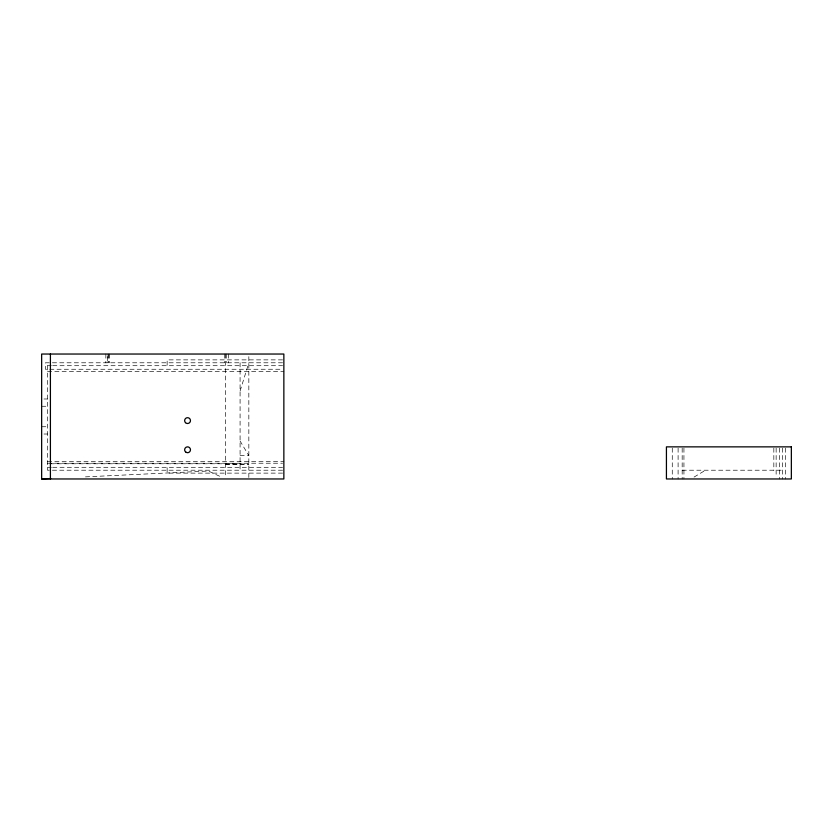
<?xml version="1.0" encoding="UTF-8"?>
<svg xmlns="http://www.w3.org/2000/svg" width="833" height="833" viewBox="0 0 833 833"><rect width="100%" height="100%" fill="white"/><g stroke="black" fill="none" stroke-linecap="round" stroke-linejoin="round"><path stroke-width="0.62" stroke-dasharray="4.17 3.12" d="M240.081 391.031L248.838 362.792M694.056 477.08L705.52 470.208M85.476 476.872L208.385 471.02L220.932 476.84M282.564 359.877L167.131 359.877L167.131 365.708M282.564 362.792L45.44 362.792L45.44 369.258L282.564 369.248M47.491 365.708L51.386 365.708M52.687 365.708L282.564 365.708M47.491 371.549L283.855 371.549M43.982 398.986L47.491 398.986M41.65 406.265L47.491 406.265M41.65 426.735L47.491 426.735M43.982 434.014L47.491 434.014M240.081 455.62L248.838 455.62L240.081 441.021M47.491 461.451L283.855 461.451M47.491 463.221L282.564 463.221M50.084 463.783L240.081 463.783M225.493 464.012L248.838 464.012M225.493 464.304L248.838 464.304M47.491 467.292L51.386 467.292M52.687 467.292L282.564 467.303M282.564 470.208L47.491 470.208L47.491 362.792M682.175 470.208L782.593 470.208M282.564 473.113L167.131 473.123L167.131 467.292M785.509 448.144L785.509 478.965M782.593 448.144L782.593 478.965M779.678 448.144L779.678 478.965M776.137 448.154L776.137 476.455M773.836 448.154L773.836 470.208M683.935 448.154L683.935 478.965M682.175 448.154L682.175 478.965M678.104 448.144L678.093 478.965M672.273 448.144L672.262 478.965M248.838 356.639L248.838 478.965M240.081 362.792L240.081 470.208M228.409 354.035L228.409 362.792M226.253 354.035L226.253 362.792M225.493 354.035L225.493 476.455M224.743 354.035L224.743 362.792M109.519 354.035L109.519 362.792M108.769 354.035L108.769 362.792M108.009 354.035L108.009 362.792M107.311 356.545L107.311 362.792M105.853 354.035L105.853 362.792"/><path stroke-width="1.25" d="M41.65 478.965L283.855 478.965L283.855 354.035L41.65 354.035L41.65 478.965L50.678 478.527M50.407 354.035L50.407 478.965M791.35 446.863L666.431 446.863L666.431 478.965L791.35 478.965L791.35 446.863M185.499 422.664A2.915 2.915 0 0 0 190.372 421.352A2.915 2.915 0 0 0 186.8 417.781A2.915 2.915 0 0 0 185.499 422.664M186.103 452.309A2.915 2.915 0 0 0 190.476 449.778A2.915 2.915 0 0 0 186.103 447.248A2.915 2.915 0 0 0 186.103 452.309"/></g></svg>
